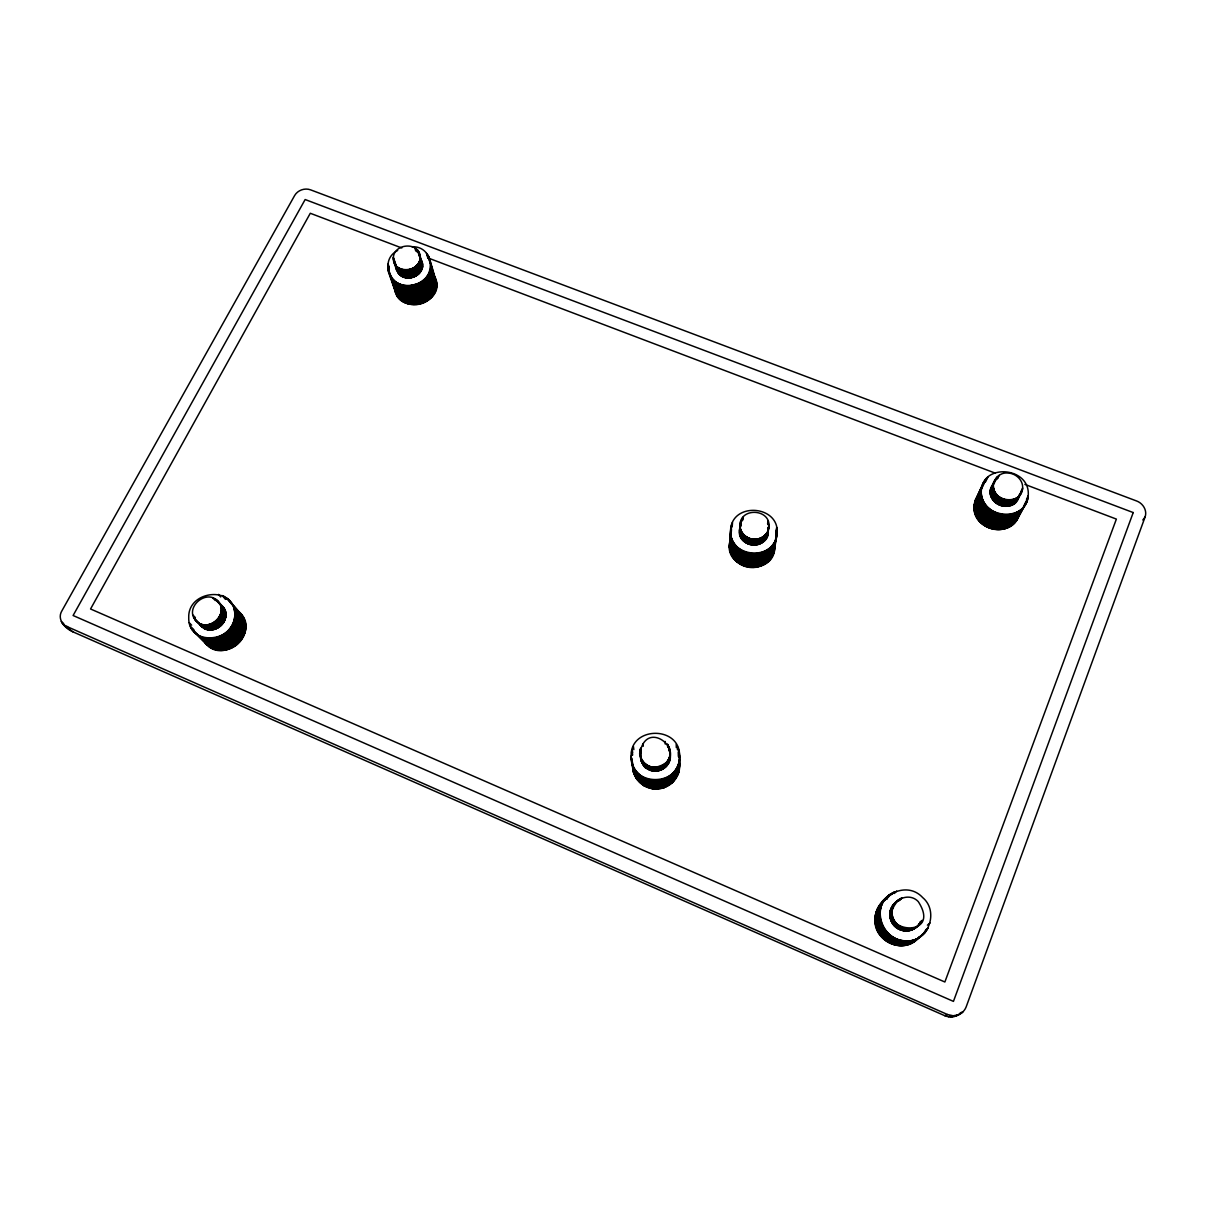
<?xml version="1.0" encoding="UTF-8"?>
<svg xmlns="http://www.w3.org/2000/svg" width="1206" height="1206" viewBox="0 0 1206 1206"><rect width="100%" height="100%" fill="white"/><g stroke="black" fill="none" stroke-linecap="round" stroke-linejoin="round"><path stroke-width="1.5" d="M639.964 752.725C647.411 714.208 694.128 758.875 655.22 767.333C649.28 767.468 643.431 763.745 641.155 758.227C637.567 743.137 640.718 767.905 647.155 768.644C657.421 776.182 673.37 765.599 669.933 753.192M631.16 756.795C629.396 725.952 680.47 725.288 679.581 756.147C681.269 786.93 630.346 787.578 631.16 756.795L633.527 772.533L636.708 779.061L643.808 785.694L653.079 788.92L663.692 787.895L672.752 782.362L678.405 773.483L679.551 763.142M632.547 764.559L633.527 772.533M1019.206 495.003C1015.784 518.52 977.071 499.857 994.483 482.973M981.262 492.003C981.141 463.074 1028.989 466.466 1028.296 494.068C1028.341 522.922 980.659 519.515 981.262 492.003L973.996 507.5C973.513 531.529 1013.04 538.585 1019.221 514.6M973.996 507.5L975.021 501.048L978.609 494.746M394.588 286.365C394.724 317.449 448.768 304.018 434.688 276.46M411.924 246.717C435.683 245.964 436.451 281.872 413.854 284.722C392.809 292.545 377.011 261.159 397.679 250.456M739.866 528.258C734.439 549.906 773.679 549.906 767.649 528.168M204.703 642.316C222.085 666.3 261.491 632.999 239.617 612.346M234.748 615.06C235.879 585.166 187.865 589.704 188.739 617.397C187.684 647.215 235.562 642.677 234.748 615.06L245.783 627.557M774.855 546.574C775.006 578.262 720.887 570.513 730.263 540.107M921.776 921.309C914.525 934.906 893.284 933.866 890.134 917.66C886.847 903.083 907.244 890.013 918.233 901.56C944.313 941.6 867.762 932.072 899.435 899.118M196.231 621.09C208.201 633.497 230.12 613.522 217.698 600.92C205.94 588.558 183.99 607.96 195.915 620.758M201.161 626.17C214.231 639.693 236.602 615.166 220.231 604.447M769.021 526.329C770.182 508.661 740.333 507.213 740.017 525.002C739.61 532.781 746.891 539.338 754.459 539.233C758.288 539.308 762.162 537.891 764.936 535.223C769.88 531.816 769.865 517.48 767.755 535.102M919.439 936.715C906.279 955.062 874.983 942.866 874.968 921.143C873.913 898.259 905.209 878.541 922.711 897.611C940.002 912.128 927.369 944.373 904.274 940.77C882.129 939.775 870.958 907.545 889.802 894.505M993.397 485.008C991.875 502.344 1021.979 505.781 1022.658 487.676C1022.929 479.837 1015.678 473.34 1008.095 473.054C996.88 471.697 992.417 483.757 990.277 492.35M393.322 257.843C392.583 274.214 419.974 273.023 420.185 257.526C420.442 241.562 393.97 242.783 393.322 257.843L398.583 273.626C407.055 284.36 427.844 273.581 421.557 260.526M777.071 533.549C779.89 505.254 732.117 501.455 730.58 529.916C727.851 558.137 775.458 561.936 777.071 533.549L774.162 551.715M640.476 748.655L640.808 759.644M729.419 546.695L730.881 527.655M729.449 547.434L731.032 526.916M729.524 548.172L731.213 526.178M729.736 549.65L731.65 524.731M729.886 550.373L731.032 535.946M731.047 535.042L731.469 529.524M730.067 551.097L731.213 536.685M731.906 526.992L732.193 523.314M732.223 526.298L732.509 522.62M730.263 551.82L731.424 537.424M730.489 552.529L731.65 538.147M730.746 553.237L731.906 538.871M731.032 553.931L732.208 539.579M731.333 554.624L732.509 540.288M731.665 555.303L732.856 540.981M732.012 555.966L733.218 541.66M732.404 556.629L733.61 542.338M732.796 557.262L734.017 542.986M733.233 557.896L734.454 543.635M733.67 558.514L734.921 544.268M734.153 559.117L735.404 544.886M734.635 559.705L735.916 545.474M396.156 265.154L396.442 269.647L398.583 273.626M735.163 560.277L736.444 546.062M735.69 560.82L736.987 546.62M736.248 561.363L737.559 547.177M739.459 531.032L740.152 523.6M736.821 561.875L738.147 547.705M739.534 532.901L740.559 521.761M739.67 533.821L741.042 520.434M739.881 534.74L740.333 528.288M740.469 526.494L741.102 521.52M737.409 562.373L738.75 548.202M740.152 535.645L740.574 529.208M740.318 536.082L740.891 530.112M738.027 562.855L739.384 548.7M740.499 536.519L741.057 530.55M742.142 520.992L742.444 517.947M740.891 537.379L741.253 530.987M738.66 563.308L740.017 549.167M741.117 537.801L741.705 531.846M741.358 538.223L741.946 532.253M743.047 519.876L743.333 516.816M741.615 538.615L742.203 532.66M739.293 563.745L740.68 549.619M741.886 539.022L742.474 533.067M742.172 539.399L742.76 533.459M739.956 564.167L741.358 550.042M742.474 539.775L743.062 533.836M742.79 540.152L743.378 534.213M740.635 564.559L742.052 550.449M743.107 540.514L743.71 534.575M743.454 540.861L744.057 534.921M741.313 564.936L742.76 550.825M743.8 541.192L744.404 535.253M744.162 541.524L744.765 535.585M742.022 565.282L743.484 551.187M744.539 541.826L745.157 535.901M744.931 542.127L745.534 536.203M742.73 565.614L744.208 551.519M745.323 542.414L745.941 536.504M745.73 542.7L746.348 536.776M743.469 565.915L744.946 551.835M746.152 542.956L746.77 537.032M744.208 566.202L745.715 552.122M746.574 543.197L747.207 537.288M747.011 543.439L747.645 537.529M744.946 566.458L746.484 552.378M747.449 543.665L748.097 537.74M747.901 543.861L748.549 537.951M745.715 566.699L747.268 552.619M748.353 544.057L749.016 538.147M748.82 544.238L749.484 538.328M746.484 566.895L748.052 552.83M749.303 544.388L749.966 538.494M747.253 567.091L748.851 553.011M749.785 544.539L750.449 538.63M750.268 544.675L750.931 538.765M748.037 567.242L749.65 553.177M750.75 544.78L751.428 538.886M748.82 567.378L750.449 553.313M751.248 544.886L751.926 538.976M751.745 544.961L752.423 539.067M749.619 567.483L751.263 553.418M752.243 545.037L752.936 539.127M752.74 545.082L753.433 539.188M750.403 567.559L752.077 553.494M753.237 545.112L753.946 539.218M753.75 545.127L754.459 539.233M751.202 567.604L752.891 553.554M754.247 545.127L754.956 539.233M752.001 567.634L753.705 553.584M754.76 545.112L755.469 539.218M755.258 545.082L755.981 539.188M752.8 567.634L754.519 553.584M755.755 545.037L756.479 539.127M756.252 544.961L756.976 539.067M753.584 567.619L755.333 553.554M756.75 544.886L757.489 538.976M754.383 567.559L756.147 553.494M757.232 544.78L757.971 538.886M757.715 544.675L758.468 538.765M755.182 567.483L756.961 553.418M758.197 544.539L758.951 538.63M758.68 544.388L759.433 538.494M755.966 567.378L757.775 553.313M759.147 544.238L759.916 538.328M759.614 544.057L760.383 538.147M756.75 567.242L758.574 553.177M760.066 543.861L760.835 537.951M757.519 567.091L759.373 553.026M760.519 543.65L761.288 537.74M760.956 543.439L761.74 537.514M758.288 566.91L760.157 552.83M761.393 543.197L762.177 537.273M761.815 542.941L762.599 537.017M762.222 542.685L763.021 536.76M759.056 566.699L760.941 552.619M762.629 542.399L763.428 536.474M759.81 566.473L761.725 552.378M763.021 542.112L763.82 536.188M763.398 541.811L764.197 535.871M763.775 541.494L764.574 535.554M760.564 566.217L762.478 552.122M764.122 541.162L764.936 535.223M764.468 540.816L765.282 534.876M761.288 565.931L763.232 551.835M764.8 540.469L765.614 534.529M765.117 540.107L765.946 534.168M765.418 539.73L766.247 533.791M767.604 523.811L768.026 520.766M762.011 565.629L763.971 551.519M765.704 539.353L766.82 533.007M767.936 524.685L768.192 521.218M766.247 538.554L767.076 532.6M762.72 565.297L764.71 551.187M766.488 538.147L767.559 531.771M766.926 537.303L767.966 530.896M768.056 530.007L768.478 526.992M763.428 564.936L765.418 550.825M767.302 536.444L768.961 524.444M764.107 564.559L766.127 550.433M764.785 564.167L766.805 550.026M765.433 563.745L767.483 549.589M766.066 563.308L768.132 549.137M766.684 562.84L768.765 548.67M767.287 562.358L769.383 548.172M767.875 561.86L769.986 547.66M768.433 561.333L770.559 547.132M768.991 560.79L771.116 546.574M769.503 560.232L771.659 546.001M770.016 559.659L772.172 545.413M770.483 559.056L772.669 544.81M770.951 558.453L773.136 544.192M771.388 557.835L773.574 543.544M771.795 557.202L773.996 542.896M772.172 556.539L774.388 542.233M776.076 531.168L776.649 527.519M772.533 555.876L774.765 541.554M775.94 533.745L776.8 528.258M772.88 555.212L775.111 540.861M776.061 534.484L776.92 529.012M773.197 554.519L775.594 538.886M776.167 535.238L777.011 529.766M773.468 553.825L777.086 530.519M773.724 553.132L777.116 531.273M1145.067 517.042C1147.479 510.424 1142.851 503.173 1136.534 500.957L310.56 189.839C304.771 187.699 297.701 190.171 294.626 195.553L62.003 610.643C56.516 619.432 64.973 628.296 72.707 631.748L944.75 1015.693C952.559 1018.995 963.036 1014.955 966.142 1006.95L1145.067 517.042L1142.806 520.012M740.002 527.806L740.303 526.932M919.892 922.077L922.258 920.344M975.262 500.354L983.478 482.686M975.021 501.048L984.217 481.39M974.433 503.143L985.513 479.551M974.177 504.575L986.478 478.405M974.086 505.299L981.367 489.772M985.528 481.028L987.005 477.862M973.996 506.761L981.307 490.51M985.317 482.083L988.106 476.822M974.011 508.239L981.292 492.757M974.056 508.962L981.337 493.51M974.147 509.701L981.428 494.264M974.252 510.44L981.533 495.018M974.373 511.163L981.669 495.756M974.538 511.902L981.835 496.495M974.719 512.625L982.031 497.249M974.93 513.334L982.242 497.972M975.172 514.058L982.483 498.711M975.443 514.766L982.769 499.435M975.729 515.459L983.056 500.143M976.046 516.153L983.387 500.852M976.393 516.831L983.734 501.545M976.754 517.51L984.111 502.239M991.061 487.857L995.206 479.325M990.533 489.606L996.292 477.817M990.458 490.058L993.563 483.621M977.146 518.173L984.518 502.917M990.322 490.963L997.272 476.792M996.05 479.732L997.618 476.476M977.553 518.821L984.94 503.58M990.292 492.817L993.397 486.41M997.166 478.857L998.749 475.601M978.006 519.454L985.392 504.229M990.367 493.736L993.427 486.877M997.558 478.586L999.141 475.33M990.443 494.204L993.548 487.812M990.518 494.671L993.638 488.264M978.458 520.087L985.875 504.862M990.623 495.123L993.729 488.731M990.744 495.576L993.85 489.199M978.94 520.691L986.357 505.495M990.88 496.028L994 489.651M991.03 496.48L994.151 490.103M991.196 496.932L994.317 490.556M979.453 521.293L986.885 506.098M991.392 497.369L994.513 490.993M991.588 497.807L994.709 491.43M979.981 521.866L987.428 506.686M740.665 526.057L741.102 525.228M991.799 498.229L994.935 491.867M992.041 498.651L995.161 492.304M980.523 522.439L987.985 507.274M992.282 499.073L995.417 492.711M992.553 499.48L995.689 493.133M981.081 522.982L988.573 507.832M992.824 499.887L995.96 493.54M981.669 523.51L989.161 508.374M993.126 500.279L996.262 493.932M993.427 500.656L996.563 494.324M982.272 524.022L989.794 508.887M993.744 501.033L996.895 494.701M982.905 524.52L990.428 509.399M994.076 501.395L997.226 495.063M994.422 501.756L997.588 495.425M994.784 502.103L997.95 495.772M983.538 524.987L991.076 509.882M995.161 502.435L998.312 496.103M984.186 525.439L991.754 510.349M995.538 502.751L998.704 496.435M984.865 525.876L992.448 510.786M995.93 503.068L999.096 496.736M996.337 503.354L999.518 497.038M996.744 503.641L999.925 497.324M985.543 526.298L993.141 511.208M997.181 503.912L1000.362 497.611M986.252 526.69L993.865 511.615M997.603 504.183L1000.799 497.867M998.055 504.425L1001.251 498.108M986.96 527.052L994.588 511.992M998.508 504.651L1001.704 498.349M998.96 504.877L1002.156 498.575M987.684 527.399L995.342 512.339M999.427 505.073L1002.638 498.771M988.423 527.731L996.096 512.671M999.895 505.269L1003.106 498.967M1000.377 505.435L1003.588 499.148M989.161 528.032L996.865 512.987M1000.859 505.6L1004.085 499.299M1001.357 505.751L1004.583 499.45M989.93 528.303L997.633 513.274M1001.839 505.872L1005.08 499.57M990.699 528.56L998.432 513.53M1002.352 505.992L1005.578 499.691M1002.849 506.083L1006.09 499.797M991.468 528.786L999.231 513.756M1003.347 506.173L1006.603 499.872M1003.859 506.234L1007.116 499.932M992.252 528.997L1000.03 513.967M1004.357 506.279L1007.628 499.993M993.051 529.178L1000.844 514.163M1004.869 506.309L1008.141 500.023M1005.382 506.324L1008.653 500.038M993.834 529.328L1001.658 514.314M1005.879 506.324L1009.166 500.038M1006.392 506.309L1009.678 500.023M994.633 529.464L1002.472 514.449M1006.889 506.279L1010.176 499.977M1007.387 506.234L1010.688 499.932M995.432 529.57L1003.286 514.555M1007.884 506.158L1011.186 499.872M1008.382 506.083L1011.683 499.781M996.246 529.645L1004.116 514.63M1008.879 505.977L1012.181 499.676M997.045 529.69L1004.945 514.691M1009.362 505.872L1012.663 499.57M1009.844 505.736L1013.146 499.435M997.844 529.72L1005.759 514.706M1010.311 505.585L1014.095 499.118M1011.231 505.254L1014.563 498.952M1011.683 505.058L1015.015 498.756M998.658 529.72L1006.588 514.706M1012.12 504.847L1015.904 498.319M999.457 529.69L1007.417 514.676M1012.98 504.394L1016.748 497.837M1000.256 529.645L1008.231 514.63M1013.794 503.882L1017.155 497.565M1014.186 503.611L1018.301 496.691M1020.894 491.807L1022.643 488.144M1001.04 529.57L1009.045 514.54M1015.286 502.706L1022.552 489.063M1015.965 502.043L1022.387 489.983M1001.824 529.464L1009.844 514.434M1017.638 499.797L1021.467 492.606M1002.608 529.328L1010.658 514.299M1003.392 529.178L1011.442 514.148M1004.161 528.997L1012.226 513.967M1004.915 528.786L1013.01 513.756M1005.668 528.56L1013.779 513.515M1006.392 528.303L1014.532 513.243M1007.131 528.017L1015.271 512.957M1007.839 527.715L1016.01 512.656M1008.533 527.384L1016.718 512.309M1009.226 527.037L1017.427 511.962M1009.889 526.66L1018.12 511.57M1010.553 526.268L1018.784 511.163M1011.186 525.846L1020.08 510.289M1012.407 524.942L1020.698 509.821M1026.502 499.39L1028.251 495.56M1012.995 524.459L1021.286 509.324M1013.553 523.962L1022.778 507.741M1024.452 504.666L1027.979 497.792M1014.623 522.907L1027.663 499.254M1016.055 521.188L1026.969 501.379M1016.477 520.585L1026.683 502.073M880.169 904.575L887.209 896.721M879.174 905.902L888.46 895.561M878.707 906.595L889.123 895.018M878.254 907.319L883.516 901.425M877.847 908.043L883.093 902.178M890.495 894.008L885.053 900.068L891.204 893.54M877.455 908.781L882.702 902.947M877.094 909.535L882.325 903.716M891.943 893.088L886.47 899.194L887.194 898.787M876.762 910.319L881.978 904.515M876.445 911.103L881.661 905.314M891.249 894.731L893.45 892.289M876.174 911.887L881.375 906.128M892.018 894.37L894.234 891.927M875.918 912.701L881.119 906.957M875.692 913.515L880.893 907.801M875.496 914.344L880.682 908.646M894.4 893.465L896.631 891.008M875.33 915.173L880.516 909.505M875.179 916.017L880.365 910.364M875.074 916.862L880.259 911.223M874.998 917.721L880.184 912.098M874.938 918.565L880.124 912.987M874.923 919.424L880.109 913.862M874.938 920.284L880.109 914.751M874.968 921.143L880.154 915.625M875.043 922.017L880.229 916.515M875.134 922.876L880.32 917.389M875.255 923.721L880.455 918.279M892.787 905.405L897.264 900.671M892.184 906.264L894.762 903.43M895.365 902.751L898.093 900.008M891.912 906.716L893.917 904.802M875.42 924.58L880.621 919.153M891.4 907.651L893.45 905.766M890.963 908.615L893.224 906.249M898.515 900.852L900.867 898.395M890.767 909.113L893.028 906.761M898.998 900.641L901.349 898.184M890.586 909.625L892.847 907.259M899.495 900.445L901.862 898.003M875.601 925.439L880.802 920.027M890.435 910.138L892.696 907.786M890.284 910.651L892.546 908.299M890.164 911.178L892.425 908.827M875.812 926.283L881.028 920.887M890.058 911.706L892.319 909.369M889.968 912.233L892.229 909.912M889.907 912.776L892.169 910.455M876.053 927.113L881.269 921.746M889.847 913.304L892.108 910.997M889.817 913.847L892.078 911.54M876.325 927.942L881.556 922.605M889.817 914.389L892.078 912.083M889.817 914.947L892.078 912.64M876.626 928.771L881.857 923.449M889.847 915.49L892.108 913.183M889.892 916.032L892.154 913.741M876.958 929.585L882.204 924.278M889.953 916.575L892.214 914.284M890.028 917.118L892.289 914.841M877.305 930.384L882.566 925.108M890.134 917.66L892.395 915.384M890.254 918.188L892.515 915.927M877.682 931.183L882.958 925.922M890.39 918.731L892.651 916.47M890.541 919.258L892.817 916.997M878.089 931.952L883.365 926.721M890.721 919.786L892.983 917.54M890.902 920.299L893.179 918.067M878.526 932.72L883.817 927.504M891.113 920.811L893.39 918.58M878.978 933.474L884.284 928.273M891.34 921.324L893.616 919.093M891.581 921.821L893.857 919.605M879.46 934.213L884.782 929.042M891.837 922.319L894.128 920.103M892.108 922.801L894.4 920.585M879.973 934.936L885.31 929.781M892.41 923.283L894.701 921.067M880.501 935.645L885.852 930.504M892.711 923.751L895.003 921.535M893.043 924.203L895.334 922.002M881.058 936.323L886.425 931.198M893.375 924.64L895.681 922.439M893.721 925.077L896.028 922.892M881.631 937.002L887.013 931.891M894.083 925.499L896.405 923.314M894.475 925.907L896.782 923.721M882.234 937.65L887.631 932.555M894.867 926.314L897.189 924.128M882.852 938.268L888.264 933.203M895.274 926.69L897.596 924.52M895.681 927.052L898.018 924.881M883.485 938.886L888.928 933.821M896.118 927.414L898.455 925.243M896.555 927.761L898.892 925.59M884.149 939.474L889.606 934.424M897.008 928.077L899.359 925.922M897.475 928.394L899.827 926.238M884.827 940.032L890.299 935.012M897.942 928.695L900.294 926.54M885.521 940.574L891.023 935.555M898.425 928.967L900.792 926.811M898.907 929.223L901.274 927.082M886.244 941.087L891.747 936.097M899.405 929.479L901.787 927.324M899.917 929.705L902.299 927.565M886.968 941.585L892.5 936.595M900.43 929.916L902.812 927.776M887.706 942.052L893.269 937.077M900.957 930.112L903.339 927.972M901.485 930.293L903.867 928.153M888.475 942.489L894.053 937.529M902.013 930.444L904.41 928.303M902.54 930.58L904.952 928.454M889.244 942.911L894.837 937.967M903.083 930.715L905.495 928.575M903.626 930.806L906.053 928.68M890.028 943.303L895.651 938.358M904.168 930.896L906.595 928.756M904.711 930.957L907.153 928.831M890.827 943.665L896.465 938.735M905.269 931.002L907.696 928.876M905.812 931.032L908.254 928.891M891.641 943.997L897.309 939.082M906.354 931.032L908.811 928.906M906.897 931.017L909.354 928.891M907.455 930.987L909.912 928.861M892.47 944.313L898.153 939.399M907.982 930.942L910.455 928.801M908.525 930.866L910.997 928.741M893.299 944.584L899.013 939.685M909.068 930.776L911.54 928.65M909.595 930.67L912.083 928.53M910.123 930.535L912.61 928.409M910.636 930.399L913.138 928.258M894.128 944.841L899.872 939.941M911.148 930.233L913.651 928.092M911.661 930.052L914.163 927.911M918.912 923.992L921.505 921.776M912.158 929.841L914.661 927.7M912.64 929.63L915.655 927.248M918.625 924.444L920.902 922.68M894.988 945.067L900.746 940.167M913.59 929.133L916.59 926.705M917.676 925.726L920.585 923.118M914.51 928.575L917.042 926.419M917.329 926.133L919.892 923.947M914.947 928.273L919.53 924.354M895.832 945.248L901.621 940.363M896.691 945.414L902.495 940.529M897.55 945.549L903.384 940.665M898.41 945.655L904.274 940.77M899.284 945.73L905.163 940.846M900.143 945.76L906.053 940.891M901.018 945.775L906.942 940.891M901.877 945.76L907.817 940.876M927.399 925.153L930.007 923.012M902.736 945.7L908.706 940.831M903.596 945.625L909.58 940.74M904.44 945.504L910.455 940.635M905.284 945.368L911.329 940.484M906.128 945.202L912.188 940.303M906.957 944.991L913.048 940.092M925.575 929.992L928.168 927.911M907.771 944.765L913.892 939.866M925.168 930.761L927.761 928.68M908.585 944.509L914.721 939.595M924.278 932.238L926.856 930.173M909.384 944.208L915.55 939.293M910.183 943.891L916.349 938.961M923.796 932.947L926.374 930.896M910.952 943.544L917.148 938.615M922.002 934.665L925.861 931.59M918.912 937.379L925.319 932.268M911.721 943.167L924.746 932.931M913.183 942.338L919.439 937.379M913.907 941.886L923.555 934.183M897.098 901.56L898.033 901.063M955.71 1015.949L957.353 1015.135M944.75 1015.693L947.554 1014.532L953.147 1015.784L958.634 1014.789M948.398 1016.779L951.248 1015.618M950.268 1016.944L953.147 1015.784M960.217 1012.874L963.202 1011.683M952.137 1016.854L955.031 1015.708M953.961 1016.522L956.871 1015.362M958.876 1014.11L961.83 1012.919M401.809 247.984L310.289 213.266L90.556 608.985L944.871 982.001L1116.379 519.093L1024.859 484.375M428.205 258.009L994.935 473.023M947.554 1014.532L64.069 625.281M236.723 610.115L239.074 611.864M61.28 621.603L63.692 623.532M62.019 622.959L70.069 630.105M62.953 624.195L72.707 631.748M194.03 631.899L207.146 645.044M191.015 627.633L193.442 630.075M199.412 635.999L211.367 648.014M191.377 628.296L210.718 647.667M192.161 629.562L209.452 646.883M202.246 637.22L214.125 649.22M201.523 636.949L213.417 648.949M190.367 626.291L194.015 629.954M200.799 636.662L212.708 648.662M200.106 636.346L212.03 648.361M204.492 637.884L216.326 649.853M189.221 622.703L191.648 625.175M203.739 637.688L215.588 649.672M202.985 637.461L214.849 649.461M206.045 638.185L217.834 650.155M205.276 638.049L217.08 650.019M208.427 638.441L220.155 650.411M207.628 638.381L219.371 650.351M206.829 638.291L218.603 650.26M210.025 638.471L221.723 650.441M209.226 638.471L220.939 650.441M211.638 638.396L223.291 650.366M210.824 638.441L222.507 650.411M195.01 619.688L202.201 627.09M212.452 638.306L224.075 650.29M200.558 623.894L205.442 628.944M199.683 623.517L205.005 628.763M214.05 638.064L225.658 650.049M193.819 617.698L204.161 628.356M213.251 638.2L224.859 650.185M194.754 619.311L202.563 627.361M202.894 624.572L207.764 629.607M215.648 637.718L227.21 649.702M202.412 624.467L207.281 629.502M192.9 615.045L195.387 617.608M201.477 624.211L206.814 629.381M214.864 637.914L226.427 649.898M201.01 624.06L205.894 629.11M204.854 624.814L209.693 629.849M204.357 624.768L209.211 629.818M216.447 637.507L227.979 649.506M203.874 624.723L208.713 629.758M203.377 624.648L208.231 629.698M206.362 624.814L211.186 629.849M218.015 636.994L229.517 649.009M205.849 624.829L210.688 629.864M205.352 624.829L210.191 629.864M217.231 637.265L228.748 649.265M207.854 624.663L212.663 629.698M207.357 624.723L212.166 629.773M218.783 636.708L230.271 648.722M206.859 624.783L211.683 629.818M208.864 624.482L213.658 629.517M220.306 636.044L231.748 648.074M208.367 624.587L213.161 629.622M219.552 636.391L231.009 648.406M210.341 624.075L215.12 629.125M209.844 624.226L214.638 629.276M221.045 635.683L232.472 647.728M209.362 624.361L214.155 629.411M211.306 623.743L216.07 628.778M221.783 635.291L233.18 647.336M210.824 623.924L215.603 628.959M212.708 623.095L217.472 628.16M223.216 634.446L234.567 646.506M212.241 623.321L217.005 628.386M211.774 623.532L216.552 628.597M222.507 634.884L233.889 646.929M213.613 622.598L218.361 627.663M223.894 633.979L235.245 646.054M213.161 622.854L217.924 627.919M214.487 622.04L219.221 627.105M214.05 622.326L218.799 627.391M224.572 633.512L235.909 645.587M215.316 621.437L220.05 626.502M225.884 632.487L237.175 644.592M214.909 621.753L219.643 626.819M225.236 632.999L236.557 645.104M216.492 620.427L221.211 625.507M216.115 620.773L220.834 625.854M226.517 631.944L237.793 644.064M215.723 621.105L220.442 626.185M227.708 630.798L238.954 642.949M217.216 619.703L221.919 624.783M216.854 620.065L221.572 625.145M227.12 631.371L238.381 643.507M217.894 618.919L222.597 624.015M228.281 630.195L239.512 642.361M217.562 619.311L222.266 624.407M218.512 618.105L223.2 623.216M228.839 629.592L240.054 641.758M218.211 618.527L222.899 623.623M219.326 616.824L224.014 621.934M229.879 628.311L241.064 640.507M219.07 617.261L223.758 622.371M218.799 617.683L223.487 622.793M229.366 628.959L240.567 641.14M219.809 615.934L224.482 621.06M230.361 627.648L241.532 639.858M219.567 616.387L224.256 621.497M220.381 614.563L225.07 619.703M220.216 615.03L224.889 620.155M220.02 615.482L224.693 620.608M230.813 626.969L241.984 639.21M220.698 613.628L225.371 618.768M231.673 625.582L242.813 637.838M220.547 614.095L225.221 619.236M231.266 626.276L242.406 638.532M221.045 612.211L225.703 617.366M220.939 612.678L225.612 617.834M232.065 624.874L243.19 637.145M220.834 613.161L225.507 618.301M221.256 610.281L225.929 615.452M221.226 610.764L225.899 615.934M232.773 623.427L243.868 635.743M221.18 611.246L225.854 616.417M221.12 611.728L225.793 616.884M232.426 624.15L243.552 636.451M221.241 608.849L225.929 614.517M221.271 609.814L225.929 614.985M233.075 622.688L244.185 635.019M200.829 625.839L198.764 622.793M220.879 606.528L225.537 611.728M212.527 597.784L215.346 600.573M220.984 606.98L225.643 612.181M233.632 621.196L244.712 633.557M221.075 607.447L225.808 613.1M221.195 608.382L225.869 613.568M233.361 621.949L244.456 634.296M216.658 599.985L224.09 608.352M215.527 599.171L224.753 609.558M234.07 619.673L245.135 632.08M214.713 598.704L219.839 604.206M220.276 604.764L225.266 610.839M233.858 620.442L244.939 632.818M220.743 606.075L225.416 611.291M234.401 618.15L245.466 630.572M234.25 618.919L245.315 631.326M217.366 600.603L223.577 607.583M234.537 617.366L245.587 629.818M234.703 615.829L245.753 628.311M234.627 616.598L245.677 629.065M234.748 613.522L245.798 626.05M234.763 614.291L245.798 626.803M234.642 612L245.692 624.557M234.718 612.754L245.753 625.311M218.437 594.407L220.713 596.985M222.115 595.508L225.507 599.382M234.281 609.754L245.331 622.371M234.431 610.492L245.466 623.095M234.552 611.246L245.587 623.819M224.195 596.473L227.105 599.412M233.421 606.874L244.486 619.552M223.517 596.126L225.763 598.704M233.678 607.583L244.954 620.939M234.115 609.015L245.15 621.648M227.904 599.005L242.466 615.663M227.331 598.538L243.582 617.547M226.125 597.633L244.2 618.874M420.185 258.446L421.15 259.803M433.632 274.802L432.532 270.355M67.295 626.457L68.033 627.798M668.727 749.831L669.164 750.765L668.998 746.8M387.819 268.667L397.422 296.284M387.88 269.33L397.06 295.726M388.242 271.29L395.87 293.39M387.955 264.657L389.086 267.943M393.292 279.882L400 299.329M387.865 265.32L388.95 269.285M392.327 278.903L399.518 298.862M387.774 266.662L388.905 269.948M391.875 278.39L398.613 297.882M387.759 267.34L398.191 297.354M395.447 281.631L402.111 301.048M394.332 280.787L401.553 300.656M388.076 263.978L389.206 267.28M393.804 280.35L400.498 299.797M397.241 282.747L403.859 302.148M396.623 282.385L403.256 301.801M396.02 282.023L402.668 301.44M399.171 283.681L405.744 303.068M398.508 283.38L405.11 302.781M397.874 283.078L404.477 302.48M401.221 284.42L407.749 303.791M400.513 284.194L407.07 303.58M399.834 283.953L406.407 303.324M393.367 257.421L396.111 265.576M396.141 265.848L399.457 274.546M402.638 284.812L409.135 304.183M393.307 259.079L397.829 272.631M401.915 284.631L408.442 304.002M393.714 261.536L396.699 270.43M398.824 268.003L401.523 276.084M398.086 267.536L401.146 275.857M404.085 285.098L410.553 304.47M397.739 267.28L400.437 275.36M397.06 266.737L400.106 275.104M403.362 284.963L409.844 304.334M400.814 268.968L403.497 277.033M400.407 268.802L403.075 276.867M400 268.621L402.683 276.702M405.578 285.309L412 304.666M399.201 268.229L402.276 276.506M404.824 285.219L411.276 304.575M402.563 269.511L405.216 277.576M407.824 285.43L414.201 304.786M402.111 269.39L404.779 277.455M401.673 269.27L404.342 277.335M407.07 285.415L413.477 304.771M401.251 269.134L403.92 277.199M406.316 285.37L412.738 304.726M403.92 269.752L406.573 277.817M409.331 285.4L415.693 304.756M403.467 269.692L406.12 277.757M408.578 285.43L414.939 304.786M403.015 269.601L405.668 277.666M405.789 269.888L408.412 277.953M410.854 285.264L417.17 304.621M405.322 269.873L407.945 277.938M404.854 269.858L407.492 277.908M410.1 285.34L416.432 304.696M404.387 269.812L407.025 277.877M407.191 269.827L409.814 277.893M406.724 269.873L409.347 277.923M411.608 285.159L417.909 304.53M406.256 269.888L408.879 277.953M408.593 269.647L411.201 277.712M408.125 269.722L410.733 277.787M413.1 284.887L419.371 304.259M407.658 269.782L410.281 277.847M412.362 285.038L418.633 304.409M409.98 269.33L412.573 277.395M414.593 284.526L420.819 303.912M409.527 269.451L412.12 277.516M409.06 269.556L411.668 277.621M413.854 284.722L420.095 304.093M411.336 268.878L413.914 276.958M410.884 269.044L413.477 277.109M416.04 284.073L422.236 303.46M415.316 284.315L421.527 303.701M410.432 269.194L413.025 277.259M413.055 268.109L415.618 276.174M412.633 268.32L415.196 276.385M417.457 283.531L423.623 302.932M412.211 268.516L414.774 276.596M411.774 268.712L414.351 276.777M416.763 283.802L422.929 303.203M414.261 267.385L416.809 275.465M413.869 267.642L416.417 275.722M418.844 282.897L424.979 302.314M413.462 267.868L416.025 275.948M418.165 283.214L424.301 302.631M415.392 266.556L417.924 274.651M420.185 282.189L426.276 301.606M415.03 266.843L417.562 274.938M414.653 267.114L417.186 275.209M419.522 282.551L425.628 301.967M416.733 265.32L419.266 273.415M416.417 265.637L418.949 273.747M421.467 281.39L427.527 300.837M416.085 265.953L418.618 274.048M420.834 281.797L426.909 301.229M415.738 266.27L418.271 274.35M417.894 263.933L420.14 272.39M422.688 280.531L428.733 299.993M417.351 264.642L419.869 272.737M417.05 264.988L419.567 273.084M422.085 280.968L428.13 300.415M419.025 262.034L421.331 270.536M418.618 262.802L421.12 270.928M423.849 279.581L429.849 299.073M418.392 263.194L420.894 271.305M418.15 263.556L420.668 271.682M423.276 280.063L429.306 299.54M419.899 259.607L422.386 267.747M425.447 278.058L431.416 297.565M416.16 248.753L417.17 252.039M419.794 260.014L422.16 268.561M419.537 260.843L421.874 269.375M424.934 278.586L430.919 298.078M414.758 247.743L415.769 251.044M419.206 261.642L421.708 269.767M424.391 279.099L430.391 298.591M418.859 251.948L422.643 264.446M426.411 276.973L432.366 296.495M417.939 250.562L422.643 266.104M417.397 249.913L419.402 256.486M420.11 258.355L422.552 266.933M425.944 277.516L431.899 297.038M419.99 259.2L422.477 267.34M427.708 275.224L433.632 294.792M427.301 275.812L433.225 295.38M426.864 276.4L432.803 295.937M428.462 274.018L434.356 293.601M428.1 274.621L434.009 294.204M429.683 271.486L435.547 291.128M429.411 272.134L435.291 291.746M429.125 272.767L435.004 292.38M428.808 273.385L434.703 292.998M430.497 268.863L436.346 288.551M430.331 269.526L436.18 289.199M430.135 270.189L435.788 290.48M428.115 255.401L431.552 267.039M427.331 254.3L430.195 263.164M430.949 265.516L436.753 285.912M426.909 253.788L427.889 257.104M430.844 266.858L436.602 287.239M426.457 253.275L427.934 258.265M430.648 268.199L436.482 287.887M429.125 257.134L436.738 283.289M428.477 255.974L436.798 284.601M631.16 755.966L632.517 765.373M631.251 758.453L633.105 770.966M631.929 759.041L632.607 763.76M633.044 765.644L634.356 774.81M631.869 759.855L634.055 774.056M632.441 764.091L633.768 773.302M631.597 751.866L632.05 755.031M633.738 767.152L635.034 776.287M633.376 766.398L634.688 775.548M631.974 750.268L632.653 755.031M634.552 768.599L635.818 777.704M631.778 751.067L632.23 754.232M634.13 767.875L635.411 776.996M635.456 770.001L636.708 779.061M632.215 749.469L632.653 752.65M634.989 769.307L636.255 778.383M635.939 770.664L637.19 779.709M636.994 771.961L638.215 780.975M633.406 746.393L633.843 749.604M636.466 771.327L637.688 780.357M637.552 772.579L638.758 781.578M638.14 773.182L639.316 782.166M638.743 773.77L639.904 782.739M639.361 774.327L640.507 783.282M639.994 774.855L641.14 783.81M640.657 775.383L641.773 784.307M641.336 775.865L642.436 784.789M642.029 776.332L643.115 785.257M639.994 751.7L641.079 760.639M642.738 776.785L643.808 785.694M640.356 749.152L640.808 753.087M640.235 749.665L640.703 753.584M641.366 758.71L641.818 762.539M643.461 777.207L644.517 786.101M640.145 750.162L640.612 754.082M641.155 758.227L641.607 762.071M640.085 750.675L640.492 755.092M640.778 757.278L641.411 761.604M644.2 777.599L645.24 786.478M640.612 748.157L640.929 750.795M642.089 760.066L642.542 763.895M641.833 759.629L642.285 763.443M641.592 759.162L642.044 762.991M642.964 761.363L643.401 765.162M642.662 760.941L643.1 764.755M642.361 760.504L642.813 764.333M643.612 762.162L644.049 765.961M643.28 761.77L643.718 765.569M644.954 777.976L645.964 786.84M644.336 762.916L644.743 766.715M643.974 762.539L644.396 766.338M645.723 778.307L646.717 787.186M645.089 763.624L645.496 767.408M646.506 778.639L647.486 787.488M644.697 763.277L645.12 767.061M647.305 778.925L648.255 787.774M645.496 763.956L645.903 767.74M642.964 743.605L643.25 746.258M646.326 764.589L646.717 768.358M645.903 764.272L646.31 768.056M646.763 764.875L647.155 768.644M648.104 779.197L649.039 788.046M647.652 765.418L648.029 769.187M648.918 779.423L649.838 788.272M647.2 765.147L647.592 768.931M649.748 779.634L650.637 788.468M648.104 765.659L648.496 769.428M648.587 765.885L648.964 769.654M649.552 766.307L649.913 770.061M650.577 779.815L651.436 788.649M649.054 766.096L649.431 769.865M651.406 779.965L652.25 788.799M650.034 766.488L650.396 770.242M650.547 766.639L650.893 770.408M651.044 766.79L651.391 770.544M652.25 780.101L653.079 788.92M652.069 767.031L652.416 770.785M653.094 780.192L653.893 789.01M651.557 766.926L651.903 770.679M652.597 767.122L652.928 770.875M653.109 767.212L653.441 770.951M653.938 780.252L654.722 789.071M653.637 767.257L653.969 771.011M654.783 780.282L655.551 789.116M654.165 767.302L654.481 771.056M654.692 767.317L655.009 771.071M655.642 780.297L656.381 789.116M656.486 780.267L657.21 789.101M655.22 767.333L655.536 771.086M656.275 767.287L656.577 771.026M655.747 767.317L656.049 771.071M656.803 767.227L657.089 770.981M657.33 780.222L658.024 789.041M657.33 767.167L657.617 770.92M658.175 780.131L658.853 788.965M659.019 780.026L659.667 788.86M657.843 767.076L658.129 770.83M658.37 766.971L658.642 770.724M659.863 779.89L660.481 788.724M658.883 766.85L659.154 770.604M660.692 779.709L661.295 788.558M659.38 766.699L659.652 770.468M660.391 766.368L660.647 770.137M659.893 766.549L660.149 770.302M660.873 766.187L661.129 769.941M661.521 779.513L662.109 788.362M662.335 779.287L662.893 788.136M661.355 765.976L661.612 769.745M661.838 765.75L662.079 769.518M662.305 765.509L662.531 769.277M663.149 779.046L663.692 787.895M663.21 764.981L663.436 768.75M663.948 778.759L664.461 787.624M662.757 765.252L662.999 769.021M663.647 764.679L663.873 768.463M664.084 764.378L664.295 768.162M664.732 778.443L665.23 787.322M664.898 763.73L665.109 767.529M665.501 778.111L665.998 786.99M664.506 764.061L664.702 767.845M666.27 777.749L666.737 786.629M665.305 763.383L665.501 767.182M665.094 741.404L665.23 744.072M666.044 762.659L666.24 766.458M665.682 763.021L665.878 766.82M666.737 761.875L666.933 765.674M666.405 762.267L666.586 766.081M667.024 777.357L667.476 786.252M667.069 761.468L667.25 765.282M667.762 776.95L668.184 785.845M668.486 776.513L668.893 785.423M667.672 760.624L667.853 764.438M667.385 761.046L667.566 764.86M667.792 744.524L667.913 747.177M668.471 759.267L668.637 763.112M669.194 776.046L669.571 784.97M668.23 759.735L668.395 763.564M667.506 744.102L667.627 746.755M667.958 760.187L668.139 764.001M668.923 758.333L669.089 762.177M668.712 758.815L668.878 762.644M668.064 744.961L668.184 747.614M669.194 747.283L669.345 751.232M669.466 756.886L669.616 760.745M668.787 746.333L668.953 750.298M669.3 757.368L669.466 761.227M669.119 757.85L669.285 761.71M669.873 775.548L670.25 784.488M669.888 749.755L670.099 758.755M669.526 748.263L669.767 751.383M669.858 755.393L670.008 759.252M669.36 747.765L669.466 750.403M669.737 755.891L669.888 759.75M670.551 775.036L670.898 783.99M669.616 756.388L669.767 760.247M671.199 774.508L671.531 783.478M669.978 750.268L670.265 757.232M671.832 773.951L672.149 782.935M672.451 773.378L672.752 782.362M673.038 772.775L673.325 781.774M673.611 772.157L673.883 781.171M674.154 771.523L674.41 780.553M674.682 770.86L674.923 779.905M675.179 770.182L675.405 779.257M675.646 769.488L675.873 778.579M676.521 768.071L676.732 777.192M676.099 768.795L676.31 777.885M676.928 767.333L677.124 776.468M676.234 744.343L676.31 747.569M677.651 765.825L677.817 774.991M677.305 766.579L677.486 775.729M678.254 764.272L678.405 773.483M677.968 765.056L678.134 774.237M677.395 746.544L677.455 749.755M678.571 749.635L678.677 755.996M678.752 762.689L678.888 771.946M678.375 752.031L678.45 756.825M678.511 763.488L678.661 772.714M679.174 752.031L679.37 757.594M679.4 759.448L679.415 769.579M678.993 751.232L679.068 755.996M679.129 761.076L679.264 770.363M678.797 750.418L678.903 756.78M678.948 761.89L679.099 771.162M679.566 755.318L679.702 766.353M679.43 753.675L679.611 767.966M1133.218 512.565L953.449 1001.387L73.099 615.512L305.148 199.533L1133.218 512.565"/></g></svg>
